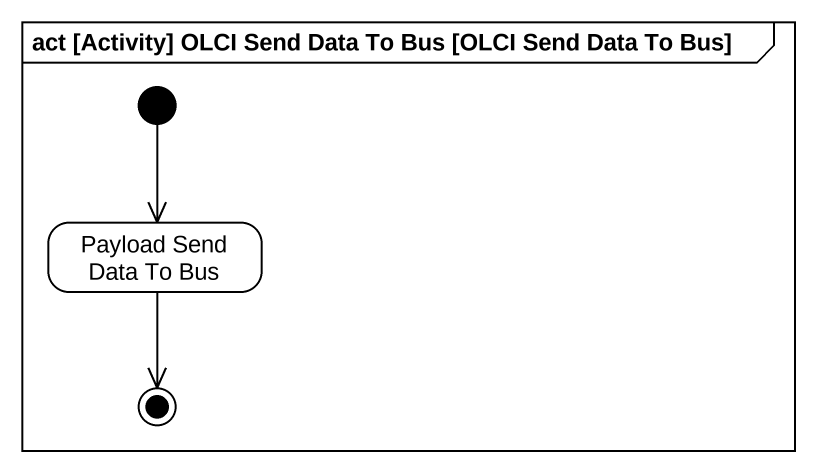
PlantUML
@startuml
mainframe act [Activity] OLCI Send Data To Bus [OLCI Send Data To Bus]
hide empty description
state "Payload Send Data To Bus" as Payload_Send_Data_To_Bus
[*] --> Payload_Send_Data_To_Bus
Payload_Send_Data_To_Bus --> [*]
@enduml
